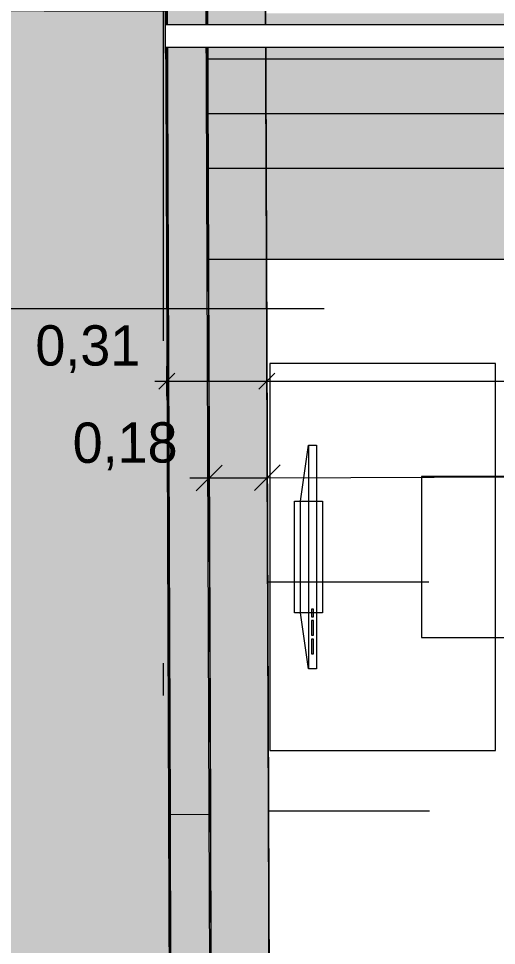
# Model space of a CAD drawing. Header units: metres. Extents: x -3 to 171, y -23 to 41.
# Drawn here: x -0.448 to 1.034, y -4.976 to -2.1 of the extents above; entities that cross this region are included whole.
import ezdxf

# ---------------------------------------------------------------- set-up
doc = ezdxf.new("R2010")
doc.units = ezdxf.units.M
doc.header["$MEASUREMENT"] = 0
for name, pattern in [('Achse', [0.004, 0.002, -0.001, 0, -0.001]), ('Untersicht', [0.001, 0.0005, -0.0005]), ('Wipeout_Contour', [1, 0, -1])]:
    doc.linetypes.add(name, pattern=pattern)
for name, color, linetype in [('5._2.DG PP STG1_1_000 Achsraster', 7, 'Continuous'), ('5._2.DG PP STG1_1_110 Wand Aussen', 7, 'Continuous'), ('5._2.DG PP STG1_1_210 Decke', 7, 'Continuous'), ('5._2.DG PP STG1_1_220 Bodenaufbau', 7, 'Continuous'), ('5._2.DG PP STG1_1_310 Dachkonstruktion massiv', 7, 'Continuous'), ('5._2.DG PP STG1_1_330 Dachaufbau', 7, 'Continuous'), ('5._2.DG PP STG1_1_510 Möblierung', 7, 'Continuous'), ('5._2.DG PP STG1_1_725 Nachbarbebauung', 7, 'Continuous'), ('5._2.DG PP STG1_1_950 Polierplan Bemaßung', 7, 'Continuous'), ('5._2.DG PP STG1_1_955 Polierplan Beschriftung', 7, 'Continuous'), ('5._2.DG PP STG1_1_Neubau_840 Baulinien', 7, 'Continuous')]:
    doc.layers.add(name, color=color, linetype=linetype)
doc.styles.add('ERSTELLTER_STIL_2', font='')
doc.styles.get('ERSTELLTER_STIL_2').set_extended_font_data('Eurostile')
doc.linetypes.add('Grenze Grundstück', pattern='A,0,[2,415_260415_PP_VA_1_8 2 DG1.Shx,S=0.00031746,R=0,X=0,Y=0],-0.04,0', length=0.04)

msp = doc.modelspace()

# ---------------------------------------------------------------- hatches: boundary and pattern name
at = {"layer": '5._2.DG PP STG1_1_110 Wand Aussen', "linetype": 'Continuous', "lineweight": 13, "true_color": 0xff6400}
for points in [[(0.005, 0), (0.0218, -4.5692), (0.1418, -4.5687), (0.125, 0.0005)], [(0.0218, -4.5692), (0.0348, -8.1295), (0.1548, -8.1295), (0.1418, -4.5687)]]:
    msp.add_hatch(color=30, dxfattribs=at).paths.add_polyline_path(points)
at = {"layer": '5._2.DG PP STG1_1_110 Wand Aussen', "linetype": 'Continuous', "lineweight": 0, "true_color": 0x373737}
for points in [[(0.125, 0.0005), (0.1418, -4.5687), (0.1468, -4.5687), (0.13, 0.0005)], [(0.1418, -4.5687), (0.1548, -8.1295), (0.1598, -8.1295), (0.1468, -4.5687)]]:
    msp.add_hatch(color=250, dxfattribs=at).paths.add_polyline_path(points)
at = {"layer": '5._2.DG PP STG1_1_110 Wand Aussen', "linetype": 'Continuous', "lineweight": 13, "true_color": 0x3f7f02}
for points in [[(0.13, 0.0005), (0.1468, -4.5687), (0.3268, -4.5681), (0.31, 0.0011)], [(0.1468, -4.5687), (0.1598, -8.1295), (0.3398, -8.1295), (0.3268, -4.5681)]]:
    msp.add_hatch(color=76, dxfattribs=at).paths.add_polyline_path(points)
at = {"layer": '5._2.DG PP STG1_1_310 Dachkonstruktion massiv', "linetype": 'Continuous', "lineweight": 13, "true_color": 0xffaa00}
for points in [[(6.325, -2.2256), (0.138, -2.2256), (0.1383, -2.3953), (1.075, -2.3953), (1.075, -2.2753), (2.775, -2.2753), (2.775, -2.3953), (3.805, -2.3953), (3.805, -2.2753), (5.505, -2.2753), (5.505, -2.3953), (6.325, -2.3953)], [(0.1383, -2.3953), (0.1386, -2.565), (1.075, -2.565), (1.075, -2.3953)]]:
    msp.add_hatch(color=40, dxfattribs=at).paths.add_polyline_path(points)
at = {"layer": '5._2.DG PP STG1_1_310 Dachkonstruktion massiv', "linetype": 'Continuous', "lineweight": 13, "true_color": 0x3f7f02}
msp.add_hatch(color=76, dxfattribs=at).paths.add_polyline_path([(0.1386, -2.565), (0.1391, -2.8478), (1.075, -2.8478), (1.075, -2.565)])
at = {"layer": '5._2.DG PP STG1_1_725 Nachbarbebauung', "linetype": 'Continuous', "lineweight": 0, "true_color": 0x1f1f1f}
msp.add_hatch(color=250, dxfattribs=at).paths.add_polyline_path([(-3.0225, -22.5231), (0.0585, -22.5231), (0.0528, -14.1947), (0.0564, -12.2031), (0.0099, -2.0785), (-3.0225, -2.0701)])

# ---------------------------------------------------------------- linework, layer by layer
at = {"layer": '5._2.DG PP STG1_1_000 Achsraster', "color": 5, "linetype": 'Achse', "lineweight": 0, "ltscale": 1000}
for p, q in [((0, 3), (0, -22.5231)), ((-1.5, -3), (21, -3))]:
    msp.add_line(p, q, dxfattribs=at)
at = {"layer": '5._2.DG PP STG1_1_110 Wand Aussen', "color": 7, "linetype": 'Continuous', "lineweight": 13, "ltscale": 1000}
for p, q in [((0.005, 0), (0.0218, -4.5692)), ((0.125, 0.0005), (0.1418, -4.5687)), ((0.0218, -4.5692), (0.0348, -8.1295)), ((0.1418, -4.5687), (0.1548, -8.1295))]:
    msp.add_line(p, q, dxfattribs=at)
at = {"layer": '5._2.DG PP STG1_1_110 Wand Aussen', "color": 7, "linetype": 'Continuous', "lineweight": 18, "ltscale": 1000}
for p, q in [((0.13, 0.0005), (0.1468, -4.5687)), ((0.1468, -4.5687), (0.1598, -8.1295))]:
    msp.add_line(p, q, dxfattribs=at)
at = {"layer": '5._2.DG PP STG1_1_110 Wand Aussen', "color": 7, "linetype": 'Continuous', "lineweight": 13, "ltscale": 1000, "flags": 128}
for points in [[(0, 0), (0.0168, -4.5692)], [(0.0168, -4.5692), (0.0298, -8.1295)], [(0.0218, -4.5692), (0.1418, -4.5687)], [(0.0218, -4.5692), (0.1418, -4.5687)]]:
    msp.add_lwpolyline(points, dxfattribs=at)
at = {"layer": '5._2.DG PP STG1_1_110 Wand Aussen', "color": 7, "linetype": 'Continuous', "lineweight": 18, "ltscale": 1000, "flags": 128}
for points in [[(0.3268, -4.5681), (0.31, 0.0011)], [(0.3398, -8.1295), (0.3268, -4.5681)]]:
    msp.add_lwpolyline(points, dxfattribs=at)
at = {"layer": '5._2.DG PP STG1_1_210 Decke', "color": 7, "linetype": 'Continuous', "lineweight": 13, "ltscale": 1000, "true_color": 0xf4f4f4, "flags": 128}
msp.add_lwpolyline([(0.1362, -1.6878), (0.1803, -13.715), (6.39, -13.715), (6.39, -14.87), (12.42, -14.87), (12.42, -13.715), (18.8093, -13.715), (18.8494, -1.6878), (12.525, -1.6878), (12.525, -0.13), (6.455, -0.13), (6.455, -1.6878)], close=True, dxfattribs=at)
at = {"layer": '5._2.DG PP STG1_1_220 Bodenaufbau', "color": 7, "linetype": 'Continuous', "lineweight": 13, "ltscale": 1000, "true_color": 0xf4f4f4, "flags": 128}
msp.add_lwpolyline([(6.635, -1.705), (0.3163, -1.705), (0.3588, -13.2951), (3.005, -13.295), (3.005, -10.845), (6.57, -10.845), (6.57, -14.69), (12.24, -14.69), (12.24, -10.845), (18.6389, -10.845), (18.6693, -1.705), (12.345, -1.705), (12.345, -0.5726), (6.635, -0.5726)], close=True, dxfattribs=at)
at = {"layer": '5._2.DG PP STG1_1_310 Dachkonstruktion massiv', "color": 7, "linetype": 'Continuous', "lineweight": 13, "ltscale": 1000}
for p, q in [((6.325, -2.2256), (0.138, -2.2256)), ((1.075, -2.3953), (0.1383, -2.3953))]:
    msp.add_line(p, q, dxfattribs=at)
at = {"layer": '5._2.DG PP STG1_1_310 Dachkonstruktion massiv', "color": 7, "linetype": 'Continuous', "lineweight": 18, "ltscale": 1000}
for p, q in [((0.1386, -2.565), (0.1391, -2.8478)), ((1.075, -2.565), (0.1386, -2.565)), ((1.075, -2.8478), (0.1391, -2.8478))]:
    msp.add_line(p, q, dxfattribs=at)
at = {"layer": '5._2.DG PP STG1_1_310 Dachkonstruktion massiv', "color": 7, "linetype": 'Continuous', "lineweight": 18, "ltscale": 1000, "flags": 128}
for points in [[(0.1291, -0.13), (0.1391, -2.8478)], [(0.1297, -0.13), (0.1386, -2.565)], [(0.138, -2.2256), (0.1303, -0.13)]]:
    msp.add_lwpolyline(points, dxfattribs=at)
at = {"layer": '5._2.DG PP STG1_1_310 Dachkonstruktion massiv', "color": 7, "linetype": 'Continuous', "lineweight": 13, "ltscale": 1000, "flags": 128}
msp.add_lwpolyline([(0.138, -2.2256), (0.1383, -2.3953), (0.1386, -2.565)], dxfattribs=at)
at = {"layer": '5._2.DG PP STG1_1_310 Dachkonstruktion massiv', "color": 8, "linetype": 'Untersicht', "lineweight": 13, "ltscale": 1000, "flags": 128}
for points in [[(0.324, -3.8478), (1.075, -3.8478), (1.075, -4.4643), (2.775, -4.4643), (2.775, -3.8478), (3.805, -3.8478), (3.805, -4.4643), (5.505, -4.4643), (5.505, -3.8478), (6.455, -3.8478)], [(0.3266, -4.5578), (6.635, -4.5578), (6.635, -3.8478)]]:
    msp.add_lwpolyline(points, dxfattribs=at)
at = {"layer": '5._2.DG PP STG1_1_330 Dachaufbau', "color": 7, "linetype": 'Continuous', "lineweight": 13, "ltscale": 1000}
msp.add_line((6.325, -2.2256), (0.1332, -2.2256), dxfattribs=at)
at = {"layer": '5._2.DG PP STG1_1_510 Möblierung', "color": 8, "linetype": 'Continuous', "lineweight": 13, "ltscale": 1000, "true_color": 0x7e7f7f}
for p, q in [((0.4513, -3.4238), (0.4513, -4.1175)), ((0.4663, -3.9325), (0.46, -3.9325)), ((0.46, -3.9325), (0.46, -3.9557)), ((0.4663, -3.9557), (0.4663, -3.9325)), ((0.46, -3.9557), (0.4663, -3.9557)), ((0.4663, -3.9672), (0.46, -3.9672)), ((0.46, -3.9672), (0.46, -4.0135)), ((0.4663, -4.0135), (0.4663, -3.9672)), ((0.46, -4.0135), (0.4663, -4.0135)), ((0.4663, -4.025), (0.46, -4.025)), ((0.46, -4.025), (0.46, -4.0713)), ((0.4663, -4.0713), (0.4663, -4.025)), ((0.46, -4.0713), (0.4663, -4.0713))]:
    msp.add_line(p, q, dxfattribs=at)
at = {"layer": '5._2.DG PP STG1_1_510 Möblierung', "color": 8, "linetype": 'Continuous', "lineweight": 13, "ltscale": 1000, "true_color": 0x7e7f7f, "flags": 128}
for points in [[(1.0313, -4.3707), (1.0313, -3.1707), (0.3313, -3.1707), (0.3313, -4.3707)], [(0.4763, -3.4238), (0.4763, -4.1175), (0.4513, -4.1175), (0.4263, -3.9441), (0.4263, -3.5973), (0.4513, -3.4238)], [(0.8013, -3.5207), (0.8013, -4.0207), (1.3313, -4.0207), (1.3313, -3.5207)], [(0.4946, -3.5973), (0.4946, -3.9441), (0.4079, -3.9441), (0.4079, -3.5973)]]:
    msp.add_lwpolyline(points, close=True, dxfattribs=at)
at = {"layer": '5._2.DG PP STG1_1_725 Nachbarbebauung', "color": 8, "linetype": 'Continuous', "lineweight": 13, "ltscale": 1000, "flags": 128}
msp.add_lwpolyline([(0.0585, -22.5231), (0.0528, -14.1947), (0.0564, -12.2031), (0.0099, -2.0785), (-3.0225, -2.0701)], dxfattribs=at)
at = {"layer": '5._2.DG PP STG1_1_950 Polierplan Bemaßung', "color": 6, "linetype": 'Continuous', "lineweight": 13, "ltscale": 1000, "true_color": 0xfb02fe}
for p, q in [((0.0118, -3.2717), (0.0118, -3.178)), ((0.3218, -3.2717), (0.3218, -3.178)), ((0.0368, -3.1999), (-0.0132, -3.2499)), ((0.3468, -3.1999), (0.2968, -3.2499)), ((-0.0257, -3.2249), (0.0118, -3.2249)), ((0.0118, -3.2249), (0.3218, -3.2249)), ((0.3218, -3.2249), (3.005, -3.2249))]:
    msp.add_line(p, q, dxfattribs=at)
at = {"layer": '5._2.DG PP STG1_1_950 Polierplan Bemaßung', "color": 76, "linetype": 'Continuous', "lineweight": 13, "ltscale": 1000, "true_color": 0x3f7f02}
for p, q in [((0.1432, -3.6002), (0.1427, -3.4502)), ((0.3232, -3.5996), (0.3227, -3.4496)), ((0.1828, -3.4851), (0.1031, -3.5654)), ((0.3628, -3.4844), (0.2831, -3.5647)), ((0.3229, -3.5246), (6.525, -3.5018)), ((0.0829, -3.5254), (0.1429, -3.5252)), ((0.1429, -3.5252), (0.3229, -3.5246))]:
    msp.add_line(p, q, dxfattribs=at)
at = {"layer": '5._2.DG PP STG1_1_955 Polierplan Beschriftung', "color": 8, "linetype": 'Untersicht', "lineweight": 13, "ltscale": 1000, "flags": 128}
msp.add_lwpolyline([(0.324, -3.8478), (6.635, -3.8478), (6.635, -3.21)], dxfattribs=at)
at = {"layer": '5._2.DG PP STG1_1_Neubau_840 Baulinien', "color": 76, "linetype": 'Grenze Grundstück', "lineweight": 13, "ltscale": 1000, "true_color": 0x3f7f02, "flags": 128}
msp.add_lwpolyline([(0.0612, -22.5231), (0.0564, -12.2031), (0, -0.0002), (18.985, -0.0012), (18.958, -11.4452), (18.9, -19.5674), (18.8871, -22.5231)], dxfattribs=at)

# ---------------------------------------------------------------- texts
at = {"layer": '5._2.DG PP STG1_1_950 Polierplan Bemaßung', "color": 6, "linetype": 'Continuous', "lineweight": 13, "true_color": 0xfb02fe, "insert": (-0.3961, -3.1999), "char_height": 0.125, "width": 0.382966, "attachment_point": 7, "style": 'ERSTELLTER_STIL_2'}
msp.add_mtext('\\A1;{\\pql;\\fEurostile|b0|i0|c0|p0;\\W1.000000;0,31}', dxfattribs=at)
at = {"layer": '5._2.DG PP STG1_1_950 Polierplan Bemaßung', "color": 76, "linetype": 'Continuous', "lineweight": 13, "true_color": 0x3f7f02, "insert": (-0.2801, -3.5018), "char_height": 0.125, "width": 0.382966, "attachment_point": 7, "rotation": 0.2101, "style": 'ERSTELLTER_STIL_2'}
msp.add_mtext('\\A1;{\\pql;\\fEurostile|b0|i0|c0|p0;\\W1.000000;0,18}', dxfattribs=at)

# ---------------------------------------------------------------- next in the draw order: wipeouts: each hides what was drawn before it
at = {"color": 254, "linetype": 'Wipeout_Contour', "lineweight": 0, "ltscale": 4.951228}
msp.add_wipeout([(-0.0011, 0.07), (0.0069, -2.1195), (0.0068, -2.07)], dxfattribs=at).dxf.layer = '5._2.DG PP STG1_1_330 Dachaufbau'
at = {"color": 254, "linetype": 'Wipeout_Contour', "lineweight": 0, "ltscale": 18.48973}
msp.add_wipeout([(6.325, -2.1195), (0.1328, -2.1195), (0.133, -2.1902), (6.325, -2.1902)], dxfattribs=at).dxf.layer = '5._2.DG PP STG1_1_330 Dachaufbau'

# ---------------------------------------------------------------- next in the draw order: hatches: boundary and pattern name
at = {"layer": '5._2.DG PP STG1_1_330 Dachaufbau', "linetype": 'Continuous', "lineweight": 13, "true_color": 0xd2b48c}
msp.add_hatch(color=43, dxfattribs=at).paths.add_polyline_path([(6.325, -2.2256), (6.325, -2.1902), (0.133, -2.1902), (0.1332, -2.2256)])

# ---------------------------------------------------------------- next in the draw order: linework, layer by layer
at = {"layer": '5._2.DG PP STG1_1_330 Dachaufbau', "color": 7, "linetype": 'Continuous', "lineweight": 18, "ltscale": 1000, "flags": 128}
msp.add_lwpolyline([(0.133, -2.1902), (0.1328, -2.1195)], dxfattribs=at)

# ---------------------------------------------------------------- next in the draw order: wipeouts: each hides what was drawn before it
at = {"color": 254, "linetype": 'Wipeout_Contour', "lineweight": 0, "ltscale": 5.178301}
msp.add_wipeout([(-0.0013, 0.07), (0.0071, -2.2256), (0.007, -2.1902)], dxfattribs=at).dxf.layer = '5._2.DG PP STG1_1_330 Dachaufbau'

# ---------------------------------------------------------------- next in the draw order: linework, layer by layer
at = {"layer": '5._2.DG PP STG1_1_330 Dachaufbau', "color": 7, "linetype": 'Continuous', "lineweight": 13, "ltscale": 1000}
msp.add_line((0.0132, -2.2256), (0.0071, -2.2256), dxfattribs=at)

# ---------------------------------------------------------------- next in the draw order: wipeouts: each hides what was drawn before it
at = {"color": 254, "linetype": 'Wipeout_Contour', "lineweight": 0, "ltscale": 8.845674}
msp.add_wipeout([(0.0128, -2.1195), (0.0069, -2.1195), (0.007, -2.1902), (0.013, -2.1902)], dxfattribs=at).dxf.layer = '5._2.DG PP STG1_1_330 Dachaufbau'

# ---------------------------------------------------------------- next in the draw order: wipeouts: each hides what was drawn before it
at = {"color": 254, "linetype": 'Wipeout_Contour', "lineweight": 0, "ltscale": 5.058698}
msp.add_wipeout([(0.0069, -2.1195), (-0.0012, 0.07), (0.007, -2.1902)], dxfattribs=at).dxf.layer = '5._2.DG PP STG1_1_330 Dachaufbau'

# ---------------------------------------------------------------- next in the draw order: hatches: boundary and pattern name
at = {"layer": '5._2.DG PP STG1_1_330 Dachaufbau', "linetype": 'Continuous', "lineweight": 13, "true_color": 0xd2b48c}
for points in [[(6.325, -2.1195), (6.325, -2.0841), (0.0068, -2.0841), (0.0069, -2.1195)], [(0.0071, -2.2256), (0.0132, -2.2256), (0.013, -2.1902), (0.007, -2.1902)]]:
    msp.add_hatch(color=43, dxfattribs=at).paths.add_polyline_path(points)

# ---------------------------------------------------------------- next in the draw order: linework, layer by layer
at = {"layer": '5._2.DG PP STG1_1_330 Dachaufbau', "color": 7, "linetype": 'Continuous', "lineweight": 18, "ltscale": 1000, "flags": 128}
for points in [[(-0.0013, 0.07), (0.0071, -2.2256)], [(0.0128, -2.1195), (0.013, -2.1902)]]:
    msp.add_lwpolyline(points, dxfattribs=at)

# ---------------------------------------------------------------- next in the draw order: wipeouts: each hides what was drawn before it
at = {"color": 254, "linetype": 'Wipeout_Contour', "lineweight": 0, "ltscale": 18.482868}
msp.add_wipeout([(6.325, -2.1902), (6.325, -2.1195), (0.0069, -2.1195), (0.007, -2.1902)], dxfattribs=at).dxf.layer = '5._2.DG PP STG1_1_330 Dachaufbau'

# ---------------------------------------------------------------- next in the draw order: linework, layer by layer
at = {"layer": '5._2.DG PP STG1_1_330 Dachaufbau', "color": 7, "linetype": 'Continuous', "lineweight": 13, "ltscale": 1000}
for p, q in [((6.325, -2.1195), (0.0069, -2.1195)), ((0.013, -2.1902), (0.0132, -2.2256)), ((0.133, -2.1902), (0.1332, -2.2256))]:
    msp.add_line(p, q, dxfattribs=at)
at = {"layer": '5._2.DG PP STG1_1_330 Dachaufbau', "color": 7, "linetype": 'Continuous', "lineweight": 13, "ltscale": 1000, "flags": 128}
for points in [[(0.0068, -2.07), (0.0068, -2.0841), (0.0069, -2.1195), (0.007, -2.1902), (0.0071, -2.2256)], [(6.325, -2.1902), (0.133, -2.1902), (0.013, -2.1902), (0.007, -2.1902)]]:
    msp.add_lwpolyline(points, dxfattribs=at)

doc.saveas('drawing.dxf')
